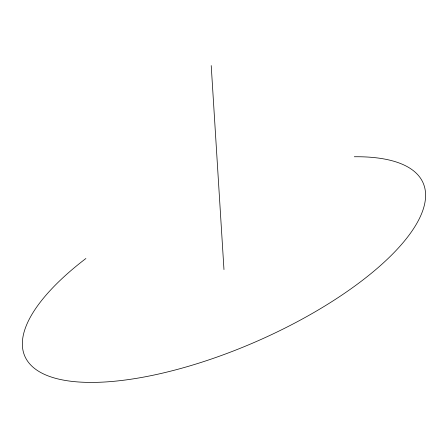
<?xml version="1.0" encoding="UTF-8"?>
<svg xmlns="http://www.w3.org/2000/svg" width="448" height="448" viewBox="0 0 448 448"><rect width="100%" height="100%" fill="white"/><g stroke="black" fill="none" stroke-linecap="round" stroke-linejoin="round"><path stroke-width="0.67" d="M211.215 65.593L223.972 269.578M354.306 156.75A217.174 78.887 -23.5 0 1 372.77 272.121A217.174 78.887 -23.5 0 1 82.376 382.211A217.174 78.887 -23.5 0 1 85.893 258.507"/></g></svg>
